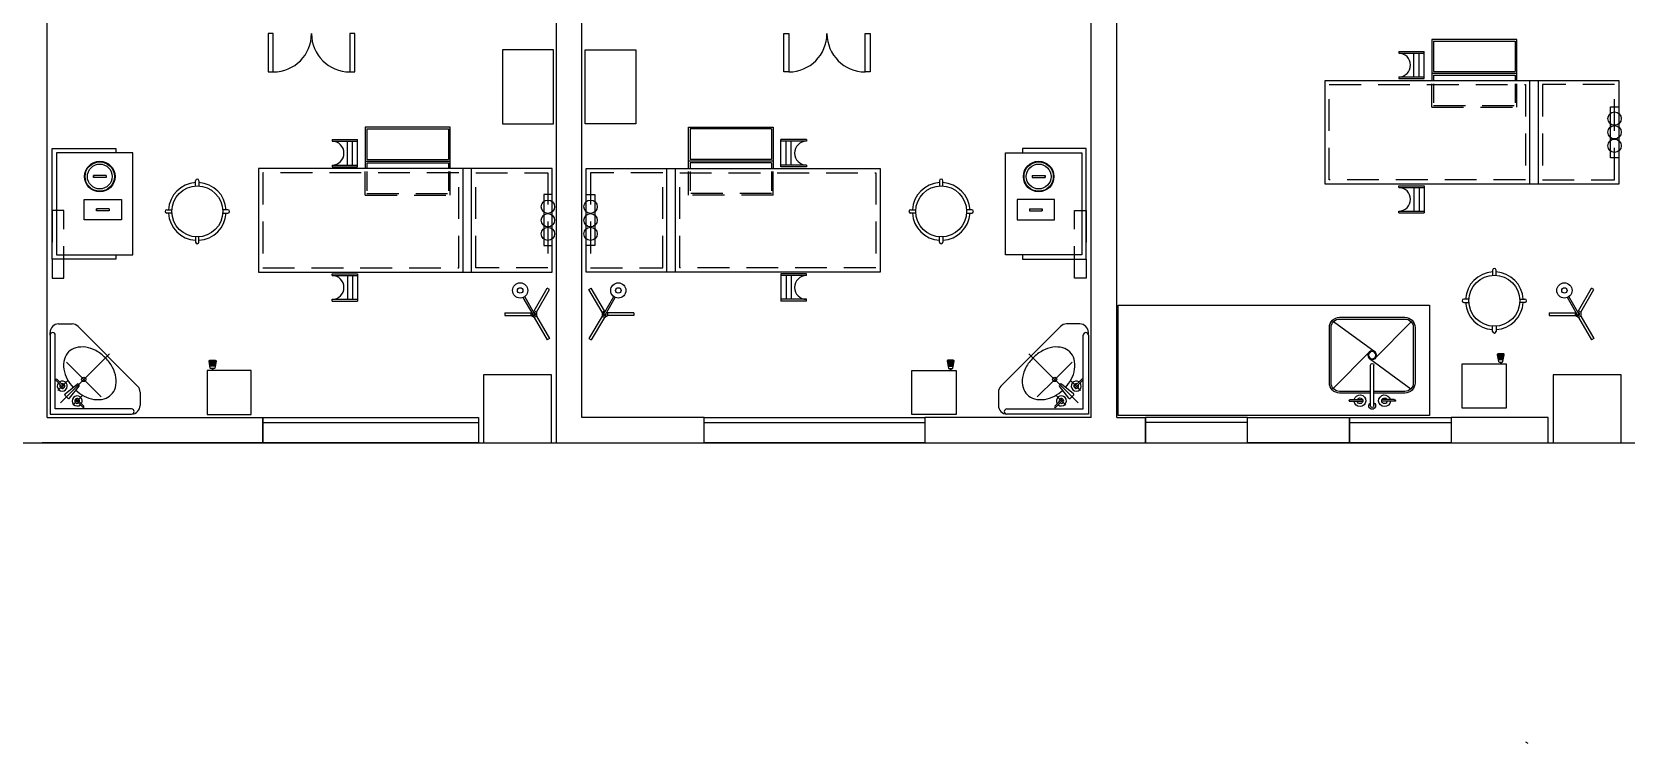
# Model space of a CAD drawing. Extents: x -358 to -207, y -206 to -105.
# Drawn here: x -238.47 to -229.08, y -193.6 to -189.41 of the extents above; entities that cross this region are included whole.
import ezdxf

# ---------------------------------------------------------------- set-up
doc = ezdxf.new("R2010")
doc.units = 0
doc.header["$LTSCALE"] = 1.5
doc.header["$MEASUREMENT"] = 0
doc.linetypes.add('$RECOVER_931206015150-52', pattern=[0])
doc.linetypes.add('HIDDEN2', pattern=[0.1875, 0.125, -0.0625])
doc.layers.get('0').update_dxf_attribs({"linetype": 'CONTINUOUS'})
for name, color, linetype in [('8CMOB01', 8, 'CONTINUOUS'), ('9CCOLUMNA', 5, 'CONTINUOUS'), ('AREAS', 253, 'CONTINUOUS'), ('CANCEL', 6, 'CONTINUOUS'), ('RCMURO01', 3, 'CONTINUOUS')]:
    doc.layers.add(name, color=color, linetype=linetype)

# ---------------------------------------------------------------- blocks, each defined once
blk = doc.blocks.new('TARJA')
for p, q in [((-0.014, -0.0221), (-0.2273, 0.1942)), ((0.2299, 0.1963), (-0.0142, 0.0183)), ((0.2319, -0.1979), (0.0189, 0.0181)), ((0.0187, -0.022), (-0.2253, -0.2)), ((-0.0077, -0.2999), (-0.0077, -0.0604)), ((0.0123, -0.2999), (0.0123, -0.0604)), ((-0.1342, -0.2704), (-0.1342, -0.2732)), ((-0.1342, -0.2732), (-0.0537, -0.2732)), ((-0.127, -0.2633), (-0.0548, -0.2633)), ((0.1386, -0.2732), (0.0581, -0.2732)), ((0.1315, -0.2633), (0.0592, -0.2633)), ((0.1386, -0.2704), (0.1386, -0.2732))]:
    blk.add_line(p, q)
for points in [[(0.012, -0.2248), (0.1944, -0.2248, 0.414214), (0.2544, -0.1648), (0.2544, 0.1611, 0.414214), (0.1944, 0.2211), (-0.1898, 0.2211, 0.414214), (-0.2498, 0.1611), (-0.2498, -0.1648, 0.414214), (-0.1898, -0.2248), (-0.0067, -0.2248)], [(0.012, -0.2148), (0.1944, -0.2148, 0.414214), (0.2444, -0.1648), (0.2444, 0.1611, 0.414214), (0.1944, 0.2111), (-0.1898, 0.2111, 0.414214), (-0.2398, 0.1611), (-0.2398, -0.1648, 0.414214), (-0.1898, -0.2148), (-0.0067, -0.2148)]]:
    blk.add_lwpolyline(points, format="xyb")
for radius in [0.026, 0.021]:
    blk.add_circle((0.0023, -0.0019), radius)
for centre, radius, start, end in [((0.0023, -0.0604), 0.01, 0, 180), ((-0.127, -0.2704), 0.00711, 89.98224, 179.98224), ((-0.0701, -0.27), 0.0345, 185.25448, 168.76167), ((-0.0701, -0.27), 0.0167, 190.90126, 156.33355), ((0.0746, -0.27), 0.0345, 11.23833, 354.74552), ((0.0746, -0.27), 0.0167, 23.66645, 349.09874), ((0.1315, -0.2704), 0.00711, 0.01776, 90.01776), ((0.0023, -0.2999), 0.02, 120, 60), ((0.0023, -0.2999), 0.01, 180, 0)]:
    blk.add_arc(centre, radius, start, end)

msp = doc.modelspace()

# ---------------------------------------------------------------- linework, layer by layer
at = {"layer": '8CMOB01', "color": 8}
for p, q in [((-237.0781, -189.4216), (-237.0781, -189.6466)), ((-237.0481, -189.4216), (-237.0781, -189.4216)), ((-237.0481, -189.6466), (-237.0481, -189.4216)), ((-236.5681, -189.4216), (-236.5981, -189.4216)), ((-236.5981, -189.4216), (-236.5981, -189.6466)), ((-236.5681, -189.6466), (-236.5681, -189.4216)), ((-234.0422, -189.6466), (-234.0422, -189.4216)), ((-234.0422, -189.4216), (-234.0122, -189.4216)), ((-234.0122, -189.4216), (-234.0122, -189.6466)), ((-233.5622, -189.6466), (-233.5622, -189.4216)), ((-233.5622, -189.4216), (-233.5322, -189.4216)), ((-233.5322, -189.4216), (-233.5322, -189.6466)), ((-235.6981, -189.5168), (-235.6981, -189.9526)), ((-235.3981, -189.5168), (-235.6981, -189.5168)), ((-235.3981, -189.9526), (-235.3981, -189.5168)), ((-235.2122, -189.9526), (-235.2122, -189.5168)), ((-235.2122, -189.5168), (-234.9122, -189.5168)), ((-234.9122, -189.5168), (-234.9122, -189.9526)), ((-230.4198, -189.5265), (-230.4198, -189.5365)), ((-230.4198, -189.5265), (-230.2698, -189.5265)), ((-230.4198, -189.5365), (-230.2698, -189.5365)), ((-230.3298, -189.6765), (-230.3298, -189.5365)), ((-230.2998, -189.6765), (-230.2998, -189.5365)), ((-230.2698, -189.6865), (-230.2698, -189.5265)), ((-237.0781, -189.6466), (-237.0481, -189.6466)), ((-236.5981, -189.6466), (-236.5681, -189.6466)), ((-234.0122, -189.6466), (-234.0422, -189.6466)), ((-233.5322, -189.6466), (-233.5622, -189.6466)), ((-230.8536, -189.6965), (-229.1236, -189.6965)), ((-230.8536, -190.3065), (-230.8536, -189.6965)), ((-230.4198, -189.6765), (-230.4198, -189.6865)), ((-230.4198, -189.6765), (-230.2698, -189.6765)), ((-230.4198, -189.6865), (-230.2698, -189.6865)), ((-229.6486, -189.6965), (-229.6486, -190.3053)), ((-229.5986, -189.6965), (-229.5986, -190.3053)), ((-229.1236, -189.6965), (-229.1236, -190.3065)), ((-229.1728, -190.1525), (-229.1728, -189.8525)), ((-229.1728, -189.8525), (-229.1228, -189.8525)), ((-229.1228, -189.8525), (-229.1228, -190.1525)), ((-235.6981, -189.9526), (-235.3981, -189.9526)), ((-234.9122, -189.9526), (-235.2122, -189.9526)), ((-236.7019, -190.0447), (-236.7019, -190.0547)), ((-236.7019, -190.0447), (-236.5519, -190.0447)), ((-236.5519, -190.2047), (-236.5519, -190.0447)), ((-233.9084, -190.0447), (-234.0584, -190.0447)), ((-234.0584, -190.2047), (-234.0584, -190.0447)), ((-233.9084, -190.0447), (-233.9084, -190.0547)), ((-238.3502, -190.7483), (-238.3502, -190.0983)), ((-238.3502, -190.0983), (-237.9752, -190.0983)), ((-238.3252, -190.1233), (-238.3252, -190.7233)), ((-237.8752, -190.1233), (-238.3252, -190.1233)), ((-237.9752, -190.0983), (-237.9752, -190.1233)), ((-237.8752, -190.7233), (-237.8752, -190.1233)), ((-236.7019, -190.0547), (-236.5519, -190.0547)), ((-236.6119, -190.1947), (-236.6119, -190.0547)), ((-236.5819, -190.1947), (-236.5819, -190.0547)), ((-233.9084, -190.0547), (-234.0584, -190.0547)), ((-234.0284, -190.1947), (-234.0284, -190.0547)), ((-233.9984, -190.1947), (-233.9984, -190.0547)), ((-232.7352, -190.7233), (-232.7352, -190.1233)), ((-232.7352, -190.1233), (-232.2852, -190.1233)), ((-232.2602, -190.0983), (-232.6352, -190.0983)), ((-232.6352, -190.0983), (-232.6352, -190.1233)), ((-232.2852, -190.1233), (-232.2852, -190.7233)), ((-232.2602, -190.7483), (-232.2602, -190.0983)), ((-235.4057, -190.2147), (-237.1357, -190.2147)), ((-237.1357, -190.2147), (-237.1357, -190.8247)), ((-236.7019, -190.1947), (-236.7019, -190.2047)), ((-236.7019, -190.1947), (-236.5519, -190.1947)), ((-236.7019, -190.2047), (-236.5519, -190.2047)), ((-235.9307, -190.8247), (-235.9307, -190.2158)), ((-235.8807, -190.8247), (-235.8807, -190.2158)), ((-235.4057, -190.8247), (-235.4057, -190.2147)), ((-235.2046, -190.2147), (-233.4746, -190.2147)), ((-235.2046, -190.8247), (-235.2046, -190.2147)), ((-234.7296, -190.8247), (-234.7296, -190.2158)), ((-234.6796, -190.8247), (-234.6796, -190.2158)), ((-233.9084, -190.1947), (-234.0584, -190.1947)), ((-233.9084, -190.2047), (-234.0584, -190.2047)), ((-233.9084, -190.1947), (-233.9084, -190.2047)), ((-233.4746, -190.2147), (-233.4746, -190.8247)), ((-229.1228, -190.1525), (-229.1728, -190.1525)), ((-238.0326, -190.2562), (-238.1076, -190.2562)), ((-238.1076, -190.2562), (-238.1076, -190.2685)), ((-238.1076, -190.2685), (-238.1076, -190.2562)), ((-238.1076, -190.2562), (-238.1076, -190.2685)), ((-238.0326, -190.2685), (-238.1076, -190.2685)), ((-238.0326, -190.2562), (-238.0326, -190.2685)), ((-237.5059, -190.3181), (-237.5059, -190.2877)), ((-237.4859, -190.2877), (-237.4859, -190.3181)), ((-233.1244, -190.2877), (-233.1244, -190.3181)), ((-233.1044, -190.3181), (-233.1044, -190.2877)), ((-232.5777, -190.2562), (-232.5028, -190.2562)), ((-232.5777, -190.2562), (-232.5777, -190.2685)), ((-232.5777, -190.2685), (-232.5028, -190.2685)), ((-232.5028, -190.2562), (-232.5028, -190.2685)), ((-232.5028, -190.2685), (-232.5028, -190.2562)), ((-232.5028, -190.2562), (-232.5028, -190.2685)), ((-229.1236, -190.3065), (-230.8536, -190.3065)), ((-230.4198, -190.3265), (-230.4198, -190.3165)), ((-230.4198, -190.3165), (-230.2698, -190.3165)), ((-230.4198, -190.3265), (-230.2698, -190.3265)), ((-230.3298, -190.3265), (-230.3298, -190.4665)), ((-230.2998, -190.3265), (-230.2998, -190.4665)), ((-230.2698, -190.3165), (-230.2698, -190.4765)), ((-238.1627, -190.3978), (-237.9427, -190.3978)), ((-238.1627, -190.5178), (-238.1627, -190.3978)), ((-237.9427, -190.3978), (-237.9427, -190.5178)), ((-235.4049, -190.3687), (-235.4549, -190.3687)), ((-235.4549, -190.3687), (-235.4549, -190.6687)), ((-235.4049, -190.6687), (-235.4049, -190.3687)), ((-235.2054, -190.3687), (-235.1554, -190.3687)), ((-235.2054, -190.6687), (-235.2054, -190.3687)), ((-235.1554, -190.3687), (-235.1554, -190.6687)), ((-232.4476, -190.3978), (-232.6676, -190.3978)), ((-232.6676, -190.3978), (-232.6676, -190.5178)), ((-232.4476, -190.5178), (-232.4476, -190.3978)), ((-237.9427, -190.5178), (-238.1627, -190.5178)), ((-238.0153, -190.4515), (-238.0902, -190.4515)), ((-238.0902, -190.4515), (-238.0902, -190.4638)), ((-238.0902, -190.4638), (-238.0902, -190.4515)), ((-238.0902, -190.4515), (-238.0902, -190.4638)), ((-238.0153, -190.4638), (-238.0902, -190.4638)), ((-238.0153, -190.4515), (-238.0153, -190.4638)), ((-237.6759, -190.4577), (-237.6456, -190.4577)), ((-237.6456, -190.4777), (-237.6759, -190.4777)), ((-237.3159, -190.4577), (-237.3462, -190.4577)), ((-237.3462, -190.4777), (-237.3159, -190.4777)), ((-233.2944, -190.4577), (-233.2641, -190.4577)), ((-233.2641, -190.4777), (-233.2944, -190.4777)), ((-232.9344, -190.4577), (-232.9648, -190.4577)), ((-232.9648, -190.4777), (-232.9344, -190.4777)), ((-232.6676, -190.5178), (-232.4476, -190.5178)), ((-232.5951, -190.4515), (-232.5951, -190.4638)), ((-232.5951, -190.4515), (-232.5201, -190.4515)), ((-232.5951, -190.4638), (-232.5201, -190.4638)), ((-232.5201, -190.4515), (-232.5201, -190.4638)), ((-232.5201, -190.4638), (-232.5201, -190.4515)), ((-232.5201, -190.4515), (-232.5201, -190.4638)), ((-230.4198, -190.4765), (-230.4198, -190.4665)), ((-230.4198, -190.4665), (-230.2698, -190.4665)), ((-230.4198, -190.4765), (-230.2698, -190.4765)), ((-237.5059, -190.6174), (-237.5059, -190.6477)), ((-237.4859, -190.6477), (-237.4859, -190.6174)), ((-235.4549, -190.6687), (-235.4049, -190.6687)), ((-235.1554, -190.6687), (-235.2054, -190.6687)), ((-233.1244, -190.6477), (-233.1244, -190.6174)), ((-233.1044, -190.6174), (-233.1044, -190.6477)), ((-237.9752, -190.7483), (-238.3502, -190.7483)), ((-238.3252, -190.7233), (-237.8752, -190.7233)), ((-237.9752, -190.7233), (-237.9752, -190.7483)), ((-232.2852, -190.7233), (-232.7352, -190.7233)), ((-232.6352, -190.7233), (-232.6352, -190.7483)), ((-232.6352, -190.7483), (-232.2602, -190.7483)), ((-237.1357, -190.8247), (-235.4057, -190.8247)), ((-236.7019, -190.8347), (-236.5519, -190.8347)), ((-236.7019, -190.8447), (-236.7019, -190.8347)), ((-236.7019, -190.8447), (-236.5519, -190.8447)), ((-236.6119, -190.8447), (-236.6119, -190.9847)), ((-236.5819, -190.8447), (-236.5819, -190.9847)), ((-236.5519, -190.8347), (-236.5519, -190.9947)), ((-233.4746, -190.8247), (-235.2046, -190.8247)), ((-234.0584, -190.8347), (-234.0584, -190.9947)), ((-233.9084, -190.8347), (-234.0584, -190.8347)), ((-233.9084, -190.8447), (-234.0584, -190.8447)), ((-234.0284, -190.8447), (-234.0284, -190.9847)), ((-233.9984, -190.8447), (-233.9984, -190.9847)), ((-233.9084, -190.8447), (-233.9084, -190.8347)), ((-229.8664, -190.8133), (-229.8664, -190.8437)), ((-229.8464, -190.8437), (-229.8464, -190.8133)), ((-236.7019, -190.9847), (-236.5519, -190.9847)), ((-236.7019, -190.9947), (-236.7019, -190.9847)), ((-235.5182, -191.0745), (-235.5764, -190.9736)), ((-235.5093, -191.0694), (-235.5675, -190.9685)), ((-235.5119, -191.0529), (-235.4351, -190.9198)), ((-235.4981, -191.0609), (-235.4213, -190.9278)), ((-235.4213, -190.9278), (-235.4351, -190.9198)), ((-235.189, -190.9278), (-235.1752, -190.9198)), ((-235.1122, -191.0609), (-235.189, -190.9278)), ((-235.0984, -191.0529), (-235.1752, -190.9198)), ((-235.101, -191.0694), (-235.0428, -190.9685)), ((-235.0922, -191.0745), (-235.0339, -190.9736)), ((-233.9084, -190.9847), (-234.0584, -190.9847)), ((-233.9084, -190.9947), (-233.9084, -190.9847)), ((-230.006, -190.9833), (-230.0364, -190.9833)), ((-229.7067, -190.9833), (-229.6764, -190.9833)), ((-229.3677, -191.0745), (-229.4259, -190.9736)), ((-229.3588, -191.0694), (-229.417, -190.9685)), ((-229.3614, -191.0529), (-229.2846, -190.9198)), ((-229.3476, -191.0609), (-229.2708, -190.9278)), ((-229.2708, -190.9278), (-229.2846, -190.9198)), ((-236.7019, -190.9947), (-236.5519, -190.9947)), ((-235.6847, -191.064), (-235.6847, -191.08)), ((-235.6847, -191.064), (-235.5311, -191.064)), ((-235.6847, -191.08), (-235.5311, -191.08)), ((-235.5311, -191.064), (-235.526, -191.061)), ((-235.5311, -191.064), (-235.5311, -191.08)), ((-235.5119, -191.091), (-235.5311, -191.08)), ((-235.5171, -191.0558), (-235.5119, -191.0529)), ((-235.4981, -191.0609), (-235.5119, -191.0529)), ((-235.4981, -191.083), (-235.5119, -191.091)), ((-235.4981, -191.0609), (-235.4981, -191.083)), ((-235.4981, -191.083), (-235.4213, -191.2161)), ((-235.1122, -191.083), (-235.189, -191.2161)), ((-235.1122, -191.0609), (-235.0984, -191.0529)), ((-235.1122, -191.0609), (-235.1122, -191.083)), ((-235.1122, -191.083), (-235.0984, -191.091)), ((-235.0932, -191.0558), (-235.0984, -191.0529)), ((-235.0984, -191.091), (-235.0792, -191.08)), ((-235.0792, -191.064), (-235.0843, -191.061)), ((-234.9256, -191.064), (-235.0792, -191.064)), ((-235.0792, -191.064), (-235.0792, -191.08)), ((-234.9256, -191.08), (-235.0792, -191.08)), ((-234.9256, -191.064), (-234.9256, -191.08)), ((-233.9084, -190.9947), (-234.0584, -190.9947)), ((-230.0364, -191.0033), (-230.006, -191.0033)), ((-229.6764, -191.0033), (-229.7067, -191.0033)), ((-229.5342, -191.064), (-229.3806, -191.064)), ((-229.5342, -191.064), (-229.5342, -191.08)), ((-229.5342, -191.08), (-229.3806, -191.08)), ((-229.3806, -191.064), (-229.3755, -191.061)), ((-229.3806, -191.064), (-229.3806, -191.08)), ((-229.3614, -191.091), (-229.3806, -191.08)), ((-229.3666, -191.0558), (-229.3614, -191.0529)), ((-229.3476, -191.0609), (-229.3614, -191.0529)), ((-229.3476, -191.083), (-229.3614, -191.091)), ((-229.3476, -191.0609), (-229.3476, -191.083)), ((-229.3476, -191.083), (-229.2708, -191.2161)), ((-238.3127, -191.1298), (-238.2334, -191.1298)), ((-238.198, -191.1445), (-237.8473, -191.4952)), ((-235.5119, -191.091), (-235.4351, -191.2241)), ((-235.0984, -191.091), (-235.1752, -191.2241)), ((-232.4123, -191.1445), (-232.763, -191.4952)), ((-232.2976, -191.1298), (-232.3769, -191.1298)), ((-229.8664, -191.1733), (-229.8664, -191.143)), ((-229.8464, -191.143), (-229.8464, -191.1733)), ((-229.3614, -191.091), (-229.2846, -191.2241)), ((-238.3627, -191.1948), (-238.3627, -191.1798)), ((-238.3627, -191.1948), (-238.3627, -191.6598)), ((-238.3327, -191.6298), (-238.3327, -191.1948)), ((-235.4213, -191.2161), (-235.4351, -191.2241)), ((-235.189, -191.2161), (-235.1752, -191.2241)), ((-232.2776, -191.6298), (-232.2776, -191.1948)), ((-232.2476, -191.1948), (-232.2476, -191.1798)), ((-232.2476, -191.1948), (-232.2476, -191.6598)), ((-229.2708, -191.2161), (-229.2846, -191.2241)), ((-238.3019, -191.5936), (-238.013, -191.3046)), ((-238.1644, -191.456), (-238.2667, -191.3536)), ((-232.3084, -191.5936), (-232.5974, -191.3046)), ((-232.446, -191.456), (-232.3436, -191.3536)), ((-238.33, -191.4567), (-238.3317, -191.4584)), ((-238.3317, -191.4584), (-238.2831, -191.5071)), ((-238.3214, -191.4567), (-238.2778, -191.5004)), ((-238.1644, -191.456), (-238.062, -191.5583)), ((-232.446, -191.456), (-232.5483, -191.5583)), ((-232.2889, -191.4567), (-232.3326, -191.5004)), ((-232.2786, -191.4584), (-232.3272, -191.5071)), ((-232.2803, -191.4567), (-232.2786, -191.4584)), ((-238.2754, -191.5491), (-238.2575, -191.5669)), ((-238.275, -191.5401), (-238.2036, -191.4834)), ((-238.2486, -191.5665), (-238.1918, -191.4952)), ((-238.1954, -191.4838), (-238.1922, -191.487)), ((-237.8327, -191.5305), (-237.8327, -191.6098)), ((-232.7776, -191.5305), (-232.7776, -191.6098)), ((-232.3617, -191.5665), (-232.4185, -191.4952)), ((-232.4149, -191.4838), (-232.4181, -191.487)), ((-232.3353, -191.5401), (-232.4067, -191.4834)), ((-232.3349, -191.5491), (-232.3528, -191.5669)), ((-237.8827, -191.6298), (-238.3327, -191.6298)), ((-238.1668, -191.6233), (-238.2155, -191.5747)), ((-238.1651, -191.6131), (-238.2088, -191.5694)), ((-238.1651, -191.6217), (-238.1668, -191.6233)), ((-232.7276, -191.6298), (-232.2776, -191.6298)), ((-232.4452, -191.6131), (-232.4015, -191.5694)), ((-232.4452, -191.6217), (-232.4435, -191.6233)), ((-232.4435, -191.6233), (-232.3948, -191.5747)), ((-238.3627, -191.6598), (-237.8827, -191.6598)), ((-232.2476, -191.6598), (-232.7276, -191.6598)), ((-229.6736, -193.5876), (-229.6598, -193.5956))]:
    msp.add_line(p, q, dxfattribs=at)
at = {"layer": '8CMOB01', "color": 8, "linetype": 'Continuous'}
for p, q in [((-230.2247, -189.4552), (-230.2247, -189.6976)), ((-229.7247, -189.4552), (-230.2247, -189.4552)), ((-230.2147, -189.4652), (-230.2147, -189.6452)), ((-230.2147, -189.4652), (-229.7347, -189.4652)), ((-229.7347, -189.4652), (-229.7347, -189.6452)), ((-229.7247, -189.6956), (-229.7247, -189.4552)), ((-230.2247, -189.6552), (-229.7247, -189.6552)), ((-230.2147, -189.6452), (-229.7347, -189.6452)), ((-230.2147, -189.6652), (-230.2147, -189.6976)), ((-230.2147, -189.6652), (-229.7347, -189.6652)), ((-229.7347, -189.6652), (-229.7347, -189.6956)), ((-236.0068, -189.9722), (-236.5068, -189.9722)), ((-236.5068, -189.9722), (-236.5068, -190.2147)), ((-236.4968, -189.9822), (-236.0168, -189.9822)), ((-236.4968, -189.9822), (-236.4968, -190.1622)), ((-236.0168, -189.9822), (-236.0168, -190.1622)), ((-236.0068, -190.2126), (-236.0068, -189.9722)), ((-234.6035, -189.9722), (-234.1035, -189.9722)), ((-234.6035, -190.2126), (-234.6035, -189.9722)), ((-234.1135, -189.9822), (-234.5935, -189.9822)), ((-234.5935, -189.9822), (-234.5935, -190.1622)), ((-234.1135, -189.9822), (-234.1135, -190.1622)), ((-234.1035, -189.9722), (-234.1035, -190.2147)), ((-236.5068, -190.1722), (-236.0068, -190.1722)), ((-236.4968, -190.1622), (-236.0168, -190.1622)), ((-236.4968, -190.1822), (-236.0168, -190.1822)), ((-236.4968, -190.1822), (-236.4968, -190.2146)), ((-236.0168, -190.1822), (-236.0168, -190.2126)), ((-234.1035, -190.1722), (-234.6035, -190.1722)), ((-234.1135, -190.1622), (-234.5935, -190.1622)), ((-234.1135, -190.1822), (-234.5935, -190.1822)), ((-234.5935, -190.1822), (-234.5935, -190.2126)), ((-234.1135, -190.1822), (-234.1135, -190.2146))]:
    msp.add_line(p, q, dxfattribs=at)
at = {"layer": '8CMOB01', "color": 8, "linetype": 'HIDDEN2'}
for p, q in [((-230.8286, -189.7215), (-229.6736, -189.7215)), ((-230.8286, -190.2815), (-230.8286, -189.7215)), ((-230.2247, -189.8552), (-230.2247, -189.7162)), ((-230.2147, -189.7163), (-230.2147, -189.8293)), ((-229.7347, -189.7163), (-229.7347, -189.8293)), ((-229.7247, -189.8552), (-229.7247, -189.7162)), ((-229.6736, -189.7215), (-229.6736, -190.2815)), ((-229.5736, -189.7215), (-229.5736, -190.2815)), ((-229.1486, -189.7215), (-229.5736, -189.7215)), ((-229.1486, -190.2815), (-229.1486, -189.7215)), ((-230.2247, -189.8552), (-229.7247, -189.8552)), ((-230.2147, -189.8452), (-229.7347, -189.8452)), ((-235.9557, -190.2397), (-237.1107, -190.2397)), ((-237.1107, -190.2397), (-237.1107, -190.7997)), ((-236.5068, -190.3722), (-236.5068, -190.2332)), ((-236.4968, -190.2333), (-236.4968, -190.3463)), ((-236.0168, -190.2333), (-236.0168, -190.3463)), ((-236.0068, -190.3722), (-236.0068, -190.2332)), ((-235.9557, -190.7997), (-235.9557, -190.2397)), ((-235.8557, -190.7997), (-235.8557, -190.2397)), ((-235.8557, -190.2397), (-235.4307, -190.2397)), ((-235.4307, -190.2397), (-235.4307, -190.7997)), ((-235.1796, -190.2397), (-235.1796, -190.7997)), ((-234.7546, -190.2397), (-235.1796, -190.2397)), ((-234.7546, -190.7997), (-234.7546, -190.2397)), ((-234.6546, -190.2397), (-233.4996, -190.2397)), ((-234.6546, -190.7997), (-234.6546, -190.2397)), ((-234.6035, -190.3722), (-234.6035, -190.2332)), ((-234.5935, -190.2333), (-234.5935, -190.3463)), ((-234.1135, -190.2333), (-234.1135, -190.3463)), ((-234.1035, -190.3722), (-234.1035, -190.2332)), ((-233.4996, -190.2397), (-233.4996, -190.7997)), ((-229.6736, -190.2815), (-230.8286, -190.2815)), ((-229.5736, -190.2815), (-229.1486, -190.2815)), ((-236.5068, -190.3722), (-236.0068, -190.3722)), ((-236.4968, -190.3622), (-236.0168, -190.3622)), ((-234.1035, -190.3722), (-234.6035, -190.3722)), ((-234.1135, -190.3622), (-234.5935, -190.3622)), ((-238.2815, -190.4619), (-238.3502, -190.4619)), ((-238.3502, -190.4619), (-238.3502, -190.8603)), ((-238.2815, -190.8603), (-238.2815, -190.4619)), ((-232.3288, -190.4619), (-232.2602, -190.4619)), ((-232.3288, -190.8603), (-232.3288, -190.4619)), ((-232.2602, -190.4619), (-232.2602, -190.8603)), ((-237.1107, -190.7997), (-235.9557, -190.7997)), ((-235.4307, -190.7997), (-235.8557, -190.7997)), ((-235.1796, -190.7997), (-234.7546, -190.7997)), ((-233.4996, -190.7997), (-234.6546, -190.7997)), ((-238.3502, -190.8603), (-238.2815, -190.8603)), ((-232.2602, -190.8603), (-232.3288, -190.8603))]:
    msp.add_line(p, q, dxfattribs=at)
at = {"layer": '8CMOB01'}
for p, q in [((-237.3856, -191.3472), (-237.4267, -191.3472)), ((-237.3861, -191.3522), (-237.4262, -191.3522)), ((-237.3871, -191.3572), (-237.4252, -191.3572)), ((-237.388, -191.3622), (-237.4243, -191.3622)), ((-233.0797, -191.3472), (-233.0386, -191.3472)), ((-233.0792, -191.3522), (-233.0391, -191.3522)), ((-233.0783, -191.3572), (-233.0401, -191.3572)), ((-233.0773, -191.3622), (-233.0411, -191.3622)), ((-230.0462, -191.3644), (-229.8179, -191.3644)), ((-229.8389, -191.3089), (-229.7979, -191.3089)), ((-229.8384, -191.3139), (-229.7984, -191.3139)), ((-229.8375, -191.3189), (-229.7993, -191.3189)), ((-229.8365, -191.3239), (-229.8003, -191.3239)), ((-229.8356, -191.3289), (-229.8012, -191.3289)), ((-229.8346, -191.3339), (-229.8022, -191.3339)), ((-229.8337, -191.3389), (-229.8031, -191.3389)), ((-229.8209, -191.3544), (-229.8209, -191.3644)), ((-229.8159, -191.3544), (-229.8159, -191.3644)), ((-237.389, -191.3672), (-237.4233, -191.3672)), ((-237.3899, -191.3722), (-237.4224, -191.3722)), ((-237.3909, -191.3772), (-237.4214, -191.3772)), ((-237.4086, -191.3927), (-237.4086, -191.4027)), ((-237.1783, -191.4027), (-237.4067, -191.4027)), ((-237.4036, -191.3927), (-237.4036, -191.4027)), ((-233.287, -191.4027), (-233.0586, -191.4027)), ((-233.0764, -191.3672), (-233.042, -191.3672)), ((-233.0754, -191.3722), (-233.043, -191.3722)), ((-233.0744, -191.3772), (-233.0439, -191.3772)), ((-233.0617, -191.3927), (-233.0617, -191.4027)), ((-233.0567, -191.3927), (-233.0567, -191.4027))]:
    msp.add_line(p, q, dxfattribs=at)
at = {"layer": '8CMOB01', "color": 8, "linetype": '$RECOVER_931206015150-52'}
for p, q in [((-238.3164, -191.5211), (-238.2578, -191.4626)), ((-238.2295, -191.608), (-238.171, -191.5494)), ((-232.3808, -191.608), (-232.4394, -191.5494)), ((-232.294, -191.5211), (-232.3526, -191.4626))]:
    msp.add_line(p, q, dxfattribs=at)
at = {"layer": '8CMOB01'}
for points in [[(-230.2391, -191.0192), (-230.2391, -191.6692), (-232.0719, -191.6692), (-232.0719, -191.0192)], [(-230.0462, -191.6244), (-230.0462, -191.3644), (-229.7862, -191.3644), (-229.7862, -191.6244)], [(-237.1783, -191.6627), (-237.1783, -191.4027), (-237.4383, -191.4027), (-237.4383, -191.6627)], [(-233.287, -191.6627), (-233.287, -191.4027), (-233.027, -191.4027), (-233.027, -191.6627)]]:
    msp.add_lwpolyline(points, close=True, dxfattribs=at)
for points in [[(-237.4192, -191.3889), (-237.4267, -191.3496, -0.487928), (-237.4218, -191.3434), (-237.3905, -191.3434, -0.487928), (-237.3856, -191.3496), (-237.3931, -191.3889, -0.344151), (-237.398, -191.3927), (-237.4143, -191.3927, -0.344151)], [(-233.0462, -191.3889), (-233.0387, -191.3496, 0.487928), (-233.0435, -191.3434), (-233.0749, -191.3434, 0.487928), (-233.0797, -191.3496), (-233.0722, -191.3889, 0.344151), (-233.0674, -191.3927), (-233.051, -191.3927, 0.344151)], [(-229.8054, -191.3506), (-229.7979, -191.3113, 0.487928), (-229.8027, -191.3051), (-229.8341, -191.3051, 0.487928), (-229.8389, -191.3113), (-229.8314, -191.3506, 0.344151), (-229.8266, -191.3544), (-229.8102, -191.3544, 0.344151)]]:
    msp.add_lwpolyline(points, format="xyb", close=True, dxfattribs=at)
at = {"layer": '8CMOB01', "color": 8}
for centre, radius in [((-229.1485, -189.9217), 0.0393), ((-229.1485, -190.0015), 0.0393), ((-229.1485, -190.0813), 0.0393), ((-238.0701, -190.2623), 0.09), ((-238.0701, -190.2623), 0.0863), ((-238.0701, -190.2623), 0.0732), ((-232.5402, -190.2623), 0.09), ((-232.5402, -190.2623), 0.0863), ((-232.5402, -190.2623), 0.0732), ((-237.4959, -190.4677), 0.15), ((-233.1144, -190.4677), 0.15), ((-235.4306, -190.4399), 0.0393), ((-235.1797, -190.4399), 0.0393), ((-235.4306, -190.5197), 0.0393), ((-235.1797, -190.5197), 0.0393), ((-235.4306, -190.5995), 0.0393), ((-235.1797, -190.5995), 0.0393), ((-235.5942, -190.9325), 0.0448), ((-235.0161, -190.9325), 0.0448), ((-229.8564, -190.9933), 0.15), ((-229.4437, -190.9325), 0.0448), ((-235.5942, -190.9325), 0.016), ((-235.0161, -190.9325), 0.016), ((-229.4437, -190.9325), 0.016), ((-238.1644, -191.456), 0.0127), ((-232.446, -191.456), 0.0127)]:
    msp.add_circle(centre, radius, dxfattribs=at)
for centre, radius, start, end in [((-237.0481, -189.4216), 0.225, 270, 0), ((-236.5981, -189.4216), 0.225, 180, 270), ((-234.0122, -189.4216), 0.225, 270, 0), ((-233.5622, -189.4216), 0.225, 180, 270), ((-230.42, -189.6065), 0.07, 270.16117, 89.83883), ((-236.7021, -190.1247), 0.07, 270.16117, 89.83883), ((-233.9082, -190.1247), 0.07, 90.16117, 269.83883), ((-237.4959, -190.4677), 0.17, 93.37229, 176.62771), ((-237.4959, -190.2877), 0.01, 0, 180), ((-237.4959, -190.4677), 0.17, 3.37229, 86.62771), ((-233.1144, -190.4677), 0.17, 93.37229, 176.62771), ((-233.1144, -190.2877), 0.01, 0, 180), ((-233.1144, -190.4677), 0.17, 3.37229, 86.62771), ((-230.42, -190.3965), 0.07, 270.16117, 89.83883), ((-237.6759, -190.4677), 0.01, 90, 270), ((-237.4959, -190.4677), 0.17, 183.37229, 266.62771), ((-237.4959, -190.4677), 0.17, 273.37229, 356.62771), ((-237.3159, -190.4677), 0.01, 270, 90), ((-233.2944, -190.4677), 0.01, 90, 270), ((-233.1144, -190.4677), 0.17, 183.37229, 266.62771), ((-233.1144, -190.4677), 0.17, 273.37229, 356.62771), ((-232.9344, -190.4677), 0.01, 270, 90), ((-237.4959, -190.6477), 0.01, 180, 0), ((-233.1144, -190.6477), 0.01, 180, 0), ((-236.7021, -190.9147), 0.07, 270.16117, 89.83883), ((-233.9082, -190.9147), 0.07, 90.16117, 269.83883), ((-229.8564, -190.9933), 0.17, 93.37229, 176.62771), ((-229.8564, -190.8133), 0.01, 0, 180), ((-229.8564, -190.9933), 0.17, 3.37229, 86.62771), ((-230.0364, -190.9933), 0.01, 90, 270), ((-229.6764, -190.9933), 0.01, 270, 90), ((-235.5137, -191.072), 0.0096, 152.23095, 87.76905), ((-235.5137, -191.072), 0.00512, 210, 30), ((-235.0966, -191.072), 0.0096, 92.23095, 27.76905), ((-235.0966, -191.072), 0.00512, 150, 330), ((-229.8564, -190.9933), 0.17, 183.37229, 266.62771), ((-229.8564, -190.9933), 0.17, 273.37229, 356.62771), ((-229.3632, -191.072), 0.0096, 152.23095, 87.76905), ((-229.3632, -191.072), 0.00512, 210, 30), ((-238.3127, -191.1798), 0.05, 90, 180), ((-238.2334, -191.1798), 0.05, 45, 90), ((-232.3769, -191.1798), 0.05, 90, 135), ((-232.2976, -191.1798), 0.05, 0, 90), ((-229.8564, -191.1733), 0.01, 180, 0), ((-238.3477, -191.1948), 0.015, 0, 180), ((-238.1866, -191.3621), 0.0954, 105.34837, 134.98224), ((-238.1746, -191.4059), 0.1408, 81.04229, 105.34837), ((-238.1814, -191.4492), 0.1846, 61.76595, 81.04229), ((-232.429, -191.4492), 0.1846, 98.95771, 118.23405), ((-232.4358, -191.4059), 0.1408, 74.65163, 98.95771), ((-232.4238, -191.3621), 0.0954, 45.01776, 74.65163), ((-232.2626, -191.1948), 0.015, 0, 180), ((-238.1428, -191.3742), 0.1408, 164.61612, 188.92219), ((-238.1866, -191.3621), 0.0954, 134.98224, 164.61612), ((-238.209, -191.5006), 0.2429, 44.98224, 61.76595), ((-238.209, -191.5006), 0.2429, 28.19854, 44.98224), ((-232.4014, -191.5006), 0.2429, 135.01776, 151.80146), ((-232.4014, -191.5006), 0.2429, 118.23405, 135.01776), ((-232.4238, -191.3621), 0.0954, 15.38388, 45.01776), ((-232.4675, -191.3742), 0.1408, 351.07781, 15.38388), ((-238.3257, -191.461), 0.00608, 44.98224, 134.98224), ((-238.0996, -191.3674), 0.1846, 188.92219, 208.19854), ((-238.0481, -191.3398), 0.2429, 208.19854, 222.34958), ((-238.1576, -191.473), 0.1846, 8.92219, 28.19854), ((-238.1143, -191.4662), 0.1408, 344.61612, 8.92219), ((-232.496, -191.4662), 0.1408, 171.07781, 195.38388), ((-232.4528, -191.473), 0.1846, 151.80146, 171.07781), ((-232.5622, -191.3398), 0.2429, 317.65042, 331.80146), ((-232.5108, -191.3674), 0.1846, 331.80146, 351.07781), ((-232.2846, -191.461), 0.00608, 45.01776, 135.01776), ((-238.2911, -191.4952), 0.0295, 140.25448, 123.76167), ((-238.2911, -191.4952), 0.0143, 145.90126, 111.33355), ((-238.2711, -191.5448), 0.00608, 129.81399, 224.98224), ((-238.2036, -191.5827), 0.0295, 326.23833, 309.74552), ((-238.0481, -191.3398), 0.2429, 227.61491, 241.76595), ((-238.1997, -191.4881), 0.00608, 44.98224, 129.81399), ((-238.1965, -191.4913), 0.00608, 320.15049, 44.98224), ((-238.0757, -191.3912), 0.1846, 241.76595, 261.04229), ((-238.0705, -191.4782), 0.0954, 285.34837, 314.98224), ((-238.0705, -191.4782), 0.0954, 314.98224, 344.61612), ((-237.8827, -191.5305), 0.05, 360, 45), ((-232.7276, -191.5305), 0.05, 135, 180), ((-232.5398, -191.4782), 0.0954, 195.38388, 225.01776), ((-232.5398, -191.4782), 0.0954, 225.01776, 254.65163), ((-232.5346, -191.3912), 0.1846, 278.95771, 298.23405), ((-232.5622, -191.3398), 0.2429, 298.23405, 312.38509), ((-232.4067, -191.5827), 0.0295, 230.25448, 213.76167), ((-232.4138, -191.4913), 0.00608, 135.01776, 219.84951), ((-232.4106, -191.4881), 0.00608, 50.18601, 135.01776), ((-232.3192, -191.4952), 0.0295, 56.23833, 39.74552), ((-232.3392, -191.5448), 0.00608, 315.01776, 50.18601), ((-232.3192, -191.4952), 0.0143, 68.66645, 34.09874), ((-238.2532, -191.5626), 0.00608, 224.98224, 320.15049), ((-238.2532, -191.5626), 0.00608, 224.98224, 320.15049), ((-238.2036, -191.5827), 0.0143, 338.66645, 304.09874), ((-238.1694, -191.6174), 0.00608, 315.01776, 45.01776), ((-238.0826, -191.4345), 0.1408, 261.04229, 285.34837), ((-237.8827, -191.6098), 0.05, 270, 0), ((-237.8827, -191.6448), 0.015, 270, 90), ((-232.7276, -191.6098), 0.05, 180, 270), ((-232.7276, -191.6448), 0.015, 90, 270), ((-232.5278, -191.4345), 0.1408, 254.65163, 278.95771), ((-232.4409, -191.6174), 0.00608, 134.98224, 224.98224), ((-232.4067, -191.5827), 0.0143, 235.90126, 201.33355), ((-232.3571, -191.5626), 0.00608, 219.84951, 315.01776), ((-232.3571, -191.5626), 0.00608, 219.84951, 315.01776)]:
    msp.add_arc(centre, radius, start, end, dxfattribs=at)
at = {"layer": '9CCOLUMNA'}
for points in [[(-235.4102, -191.8298), (-235.4102, -191.4298), (-235.8102, -191.4298), (-235.8102, -191.8298)], [(-229.1102, -191.8298), (-229.1102, -191.4298), (-229.5102, -191.4298), (-229.5102, -191.8298)]]:
    msp.add_lwpolyline(points, close=True, dxfattribs=at)
at = {"layer": 'AREAS'}
msp.add_lwpolyline([(-229.2842, -133.8298), (-270.9102, -133.8298), (-270.9102, -151.8298), (-273.9302, -151.8298), (-273.9302, -155.8298), (-263.7102, -155.8298), (-263.7102, -191.8298), (-225.6302, -191.8298), (-225.6302, -166.8172), (-219.2102, -166.8172), (-219.2102, -158.8498), (-222.8102, -158.8498), (-222.8102, -148.4801), (-227.603, -148.4801, 0.916198)], format="xyb", close=True, dxfattribs=at)
at = {"layer": 'CANCEL'}
for p, q in [((-237.1102, -191.8298), (-237.1102, -191.6798)), ((-237.1102, -191.6798), (-235.8402, -191.6798)), ((-237.1102, -191.7098), (-235.8402, -191.7098)), ((-235.8402, -191.6798), (-235.8402, -191.8298)), ((-234.5102, -191.8298), (-234.5102, -191.6798)), ((-234.5102, -191.6798), (-233.2102, -191.6798)), ((-234.5102, -191.7098), (-233.2102, -191.7098)), ((-233.2102, -191.6798), (-233.2102, -191.8298)), ((-231.9102, -191.6798), (-231.9102, -191.8298)), ((-231.3102, -191.6798), (-231.9102, -191.6798)), ((-231.3102, -191.7098), (-231.9102, -191.7098)), ((-231.3102, -191.8298), (-231.3102, -191.6798)), ((-230.7102, -191.8298), (-230.7102, -191.6798)), ((-230.7102, -191.6798), (-230.1102, -191.6798)), ((-230.7102, -191.7098), (-230.1102, -191.7098)), ((-230.1102, -191.6798), (-230.1102, -191.8298)), ((-235.8402, -191.8298), (-237.1102, -191.8298)), ((-233.2102, -191.8298), (-234.5102, -191.8298)), ((-231.9102, -191.8298), (-231.3102, -191.8298)), ((-230.1102, -191.8298), (-230.7102, -191.8298))]:
    msp.add_line(p, q, dxfattribs=at)
at = {"layer": 'RCMURO01'}
for p, q in [((-238.3802, -191.6798), (-238.3802, -186.3048)), ((-235.3802, -191.8298), (-235.3802, -186.3048)), ((-235.2302, -191.6798), (-235.2302, -186.3048)), ((-232.2302, -191.6798), (-232.2302, -186.3048)), ((-232.2302, -191.6798), (-232.2302, -186.3048)), ((-232.0802, -191.6798), (-232.0802, -186.9297)), ((-238.3802, -191.6798), (-237.1102, -191.6798)), ((-237.1102, -191.6798), (-237.1102, -191.8298)), ((-234.5102, -191.6798), (-235.2302, -191.6798)), ((-234.5102, -191.8298), (-234.5102, -191.6798)), ((-233.2102, -191.6798), (-233.2102, -191.8298)), ((-232.2302, -191.6798), (-233.2102, -191.6798)), ((-232.0802, -191.6798), (-231.9102, -191.6798)), ((-231.9102, -191.8298), (-231.9102, -191.6798)), ((-231.3102, -191.8298), (-231.3102, -191.6798)), ((-231.3102, -191.6798), (-230.7102, -191.6798)), ((-230.7102, -191.6798), (-230.7102, -191.8298)), ((-229.5402, -191.6798), (-230.1102, -191.6798)), ((-238.5302, -191.8298), (-238.3802, -191.8298)), ((-237.1102, -191.8298), (-238.4102, -191.8298)), ((-235.3802, -191.8298), (-234.5102, -191.8298)), ((-234.7852, -191.8298), (-234.6352, -191.8298)), ((-233.2102, -191.8298), (-231.9102, -191.8298)), ((-230.7102, -191.8298), (-231.3102, -191.8298)), ((-231.1852, -191.8298), (-231.0352, -191.8298))]:
    msp.add_line(p, q, dxfattribs=at)
msp.add_lwpolyline([(-230.1102, -191.6798), (-230.1102, -191.8298), (-229.5402, -191.8298), (-229.5402, -191.6798)], close=True, dxfattribs=at)

# ---------------------------------------------------------------- block references
at = {"layer": '8CMOB01', "xscale": -1}
msp.add_blockref('TARJA', (-230.5734, -191.3117), dxfattribs=at)

doc.saveas('drawing.dxf')
